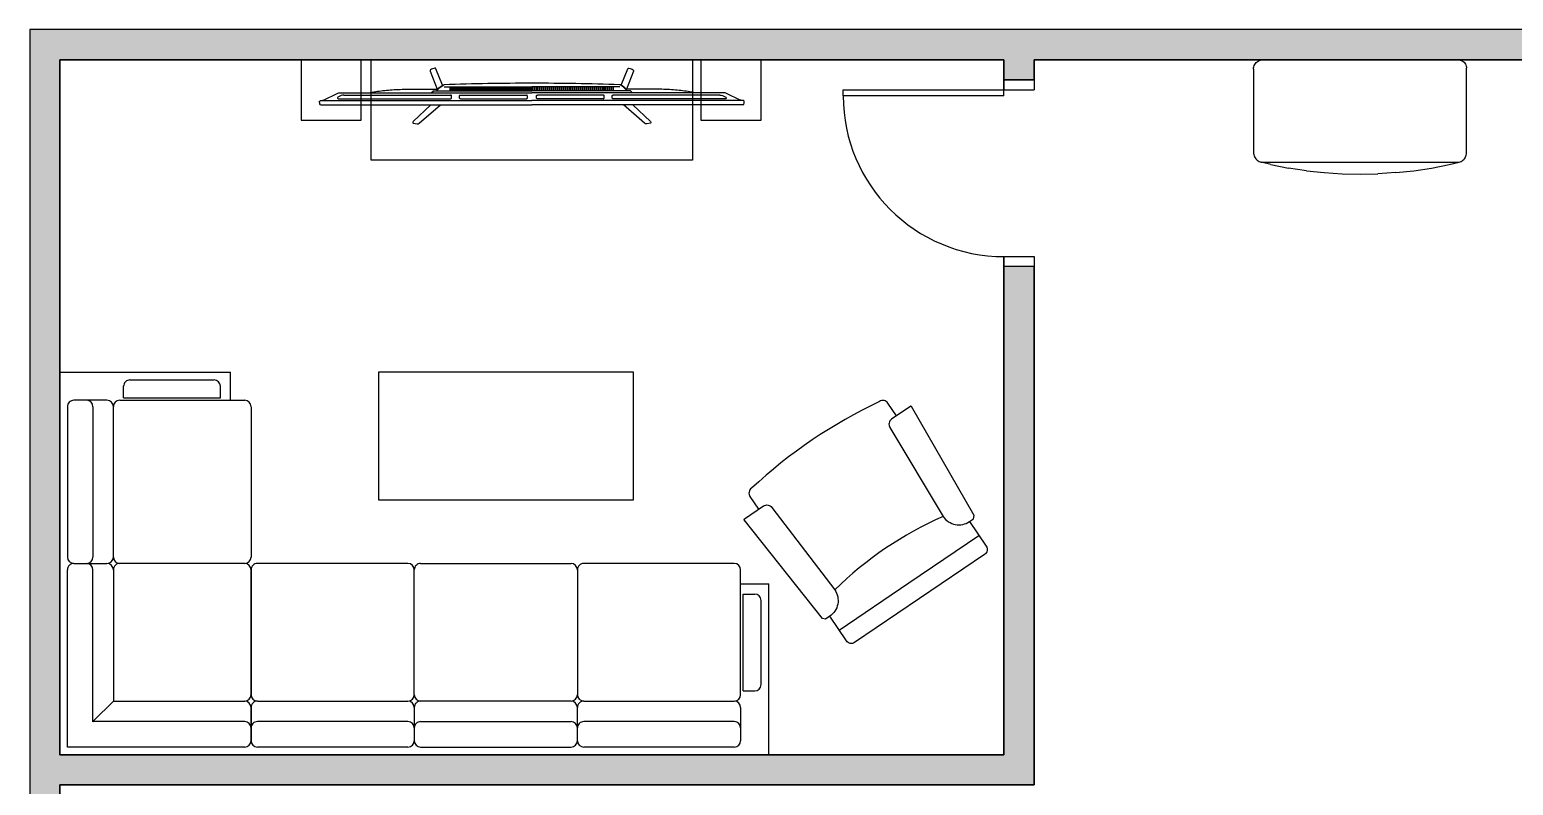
# Model space of a CAD drawing. Header units: centimetres. Extents: x 120 to 1760, y -2 to 1568.
# Drawn here: x 120 to 859, y 1192 to 1568 of the extents above; entities that cross this region are included whole.
import ezdxf

# ---------------------------------------------------------------- set-up
doc = ezdxf.new("R2010")
doc.units = ezdxf.units.CM
doc.header["$MEASUREMENT"] = 0
for name, color, linetype in [('Furniture', 130, 'Continuous'), ('hatches', 166, 'Continuous'), ('WIndows', 161, 'Continuous')]:
    doc.layers.add(name, color=color, linetype=linetype)

# ---------------------------------------------------------------- blocks, each defined once
blk = doc.blocks.new('ММГ12')
for p, q in [((-2780, 0), (-2030, 0)), ((-2780, 0), (-2780, -670)), ((-1390, 0), (-2030, 0)), ((-1390, 0), (-750, 0)), ((-750, 0), (0, 0)), ((0, 0), (0, -750)), ((-2670, -185), (-2670, -55)), ((-2645, -30), (-2055, -30)), ((-2030, -55), (-2030, -185)), ((-2030, -55), (-2030, -185)), ((-1415, -30), (-2005, -30)), ((-1390, -185), (-1390, -55)), ((-1390, -185), (-1390, -55)), ((-1365, -30), (-775, -30)), ((-750, -55), (-750, -185)), ((-750, -185), (-750, -55)), ((-725, -30), (-30, -30)), ((-30, -30), (-30, -725)), ((-2645, -130), (-2055, -130)), ((-1415, -130), (-2005, -130)), ((-1365, -130), (-775, -130)), ((-725, -130), (-135, -130)), ((-210, -210), (-132.5, -132.5)), ((-135, -130), (-135, -130)), ((-130, -135), (-130, -725)), ((-2055, -210), (-2645, -210)), ((-2005, -210), (-1415, -210)), ((-775, -210), (-1365, -210)), ((-210, -210), (-725, -210)), ((-210, -725), (-210, -210)), ((-2750, -275), (-2750, -605)), ((-2680, -250), (-2725, -250)), ((-2680, -250), (-2680, -630)), ((-2670, -235), (-2670, -725)), ((-2030, -725), (-2030, -235)), ((-2030, -725), (-2030, -235)), ((-1390, -235), (-1390, -725)), ((-1390, -235), (-1390, -725)), ((-750, -235), (-750, -725)), ((-750, -725), (-750, -235)), ((-2680, -630), (-2725, -630)), ((-2670, -670), (-2780, -670)), ((-2645, -750), (-2055, -750)), ((-1415, -750), (-2005, -750)), ((-1365, -750), (-775, -750)), ((-725, -750), (-235, -750)), ((-725, -750), (-235, -750)), ((-55, -750), (-185, -750)), ((-55, -750), (-185, -750)), ((0, -1500), (0, -750)), ((-750, -1365), (-750, -775)), ((-210, -775), (-210, -1365)), ((-130, -1365), (-130, -775)), ((-30, -1365), (-30, -775)), ((-1250, -1000), (-2250, -1000)), ((-2250, -1000), (-2250, -1500)), ((-1250, -1500), (-1250, -1000)), ((-235, -1390), (-725, -1390)), ((-670, -1390), (-670, -1500)), ((-185, -1390), (-55, -1390)), ((-630, -1400), (-630, -1445)), ((-250, -1400), (-630, -1400)), ((-250, -1400), (-250, -1445)), ((-2250, -1500), (-1250, -1500)), ((0, -1500), (-670, -1500)), ((-275, -1470), (-605, -1470))]:
    blk.add_line(p, q)
for centre, start, end in [((-2645, -55), 90, 180), ((-2055, -55), 0, 90), ((-2005, -55), 90, 180), ((-1415, -55), 0, 90), ((-1365, -55), 90, 180), ((-775, -55), 0, 90), ((-725, -55), 90, 180), ((-2645, -105), 180, 270), ((-2055, -105), 270, 0), ((-2005, -105), 180, 270), ((-1415, -105), 270, 0), ((-1365, -105), 180, 270), ((-775, -105), 270, 0), ((-725, -105), 180, 270), ((-135, -105), 270, 283.05194), ((-105, -135), 166.94806, 180), ((-2645, -185), 180, 270), ((-2645, -235), 90, 180), ((-2055, -185), 270, 0), ((-2055, -235), 0, 90), ((-2005, -185), 180, 270), ((-2005, -235), 90, 180), ((-1415, -185), 270, 0), ((-1415, -235), 0, 90), ((-1365, -185), 180, 270), ((-1365, -235), 90, 180), ((-775, -185), 270, 0), ((-775, -235), 0, 90), ((-725, -185), 180, 270), ((-725, -235), 90, 180), ((-2725, -275), 90, 180), ((-2725, -605), 180, 270), ((-2645, -725), 180, 270), ((-2055, -725), 270, 0), ((-2005, -725), 180, 270), ((-1415, -725), 270, 0), ((-1365, -725), 180, 270), ((-775, -725), 270, 0), ((-725, -725), 180, 270), ((-725, -775), 90, 180), ((-235, -725), 270, 0), ((-235, -775), 0, 90), ((-185, -725), 180, 270), ((-185, -775), 90, 180), ((-105, -725), 180, 270), ((-105, -775), 90, 180), ((-55, -725), 270, 0), ((-55, -775), 0, 90), ((-725, -1365), 180, 270), ((-235, -1365), 270, 0), ((-185, -1365), 180, 270), ((-105, -1365), 180, 270), ((-55, -1365), 270, 0), ((-605, -1445), 180, 270), ((-275, -1445), 270, 0)]:
    blk.add_arc(centre, 25, start, end)
blk = doc.blocks.new('Tv06_top_cad-block.com')
at = {"color": 0}
for points in [[(-161.1, -3.4), (-173.3, 26.2, 0.359324), (-175.3, 27.3, 0.097501), (-182.8, 24.2, 0.350578), (-183.5, 22.1), (-171.1, -10.4)], [(161.1, -3.4), (173.3, 26.2, -0.359324), (175.3, 27.3, -0.097501), (182.8, 24.2, -0.350578), (183.5, 22.1), (171.1, -10.4)], [(-381.9, -38.8, -0.13121), (-383.2, -32.7, -0.169032), (-383, -32.3), (-381.8, -31.1, -0.205713), (-381.3, -30.9), (-378.5, -30.9, 0.118206), (-376.2, -30.4), (-351.4, -18.4, -0.105648), (-345.8, -17), (0, -17)], [(-339.3, -21.2), (-339.3, -21.2, 0.099639), (-344.3, -22.2), (-349.2, -24.6, 0.215889), (-350.7, -26.3, 0.476075), (-349.4, -28, 0.244765)], [(-295.5, -17), (-282, -15, -0.02037), (-255.8, -12, -0.012056), (-227.2, -10.7), (-169.3, -10.7)], [(-181.8, -17), (-178.5, -14, -0.213415), (-177.3, -13.6), (0, -13.6)], [(-172.1, -13.6, -0.072098), (-159.2, -3, -0.121861), (-158.4, -2.8)], [(-170.1, -10.6, -0.053076), (-160.2, -2.9), (-158.4, -2.8)], [(-147.6, -13.6), (-147.6, -7.5, -0.414214), (-147.4, -7.3), (-146.5, -7.3, -0.414214), (-146.3, -7.5), (-146.3, -13.6)], [(-146.8, -28, 0.414214), (-145, -26.2), (-145, -23, 0.414214), (-146.8, -21.2)], [(-143.9, -13.6), (-143.9, -7.5, -0.414214), (-143.7, -7.3), (-142.7, -7.3, -0.414214), (-142.6, -7.5), (-142.6, -13.6)], [(-140.2, -13.6), (-140.2, -7.5, -0.414214), (-140, -7.3), (-139, -7.3, -0.414214), (-138.8, -7.5), (-138.8, -13.6)], [(-136.4, -13.6), (-136.4, -7.5, -0.414214), (-136.3, -7.3), (-135.3, -7.3, -0.414214), (-135.1, -7.5), (-135.1, -13.6)], [(-132.7, -13.6), (-132.7, -7.5, -0.414214), (-132.5, -7.3), (-131.6, -7.3, -0.414214), (-131.4, -7.5), (-131.4, -13.6)], [(-128.8, -28, -0.414214), (-130.6, -26.2), (-130.6, -23, -0.414214), (-128.8, -21.2)], [(-129, -13.6), (-129, -7.5, -0.414214), (-128.8, -7.3), (-127.9, -7.3, -0.414214), (-127.7, -7.5), (-127.7, -13.6)], [(-125.3, -13.6), (-125.3, -7.5, -0.414214), (-125.1, -7.3), (-124.1, -7.3, -0.414214), (-124, -7.5), (-124, -13.6)], [(-121.6, -13.6), (-121.6, -7.5, -0.414214), (-121.4, -7.3), (-120.4, -7.3, -0.414214), (-120.2, -7.5), (-120.2, -13.6)], [(-117.8, -13.6), (-117.8, -7.5, -0.414214), (-117.7, -7.3), (-116.7, -7.3, -0.414214), (-116.5, -7.5), (-116.5, -13.6)], [(-114.1, -13.6), (-114.1, -7.5, -0.414214), (-113.9, -7.3), (-113, -7.3, -0.414214), (-112.8, -7.5), (-112.8, -13.6)], [(-110.4, -13.6), (-110.4, -7.5, -0.414214), (-110.2, -7.3), (-109.3, -7.3, -0.414214), (-109.1, -7.5), (-109.1, -13.6)], [(-106.7, -13.6), (-106.7, -7.5, -0.414214), (-106.5, -7.3), (-105.5, -7.3, -0.414214), (-105.4, -7.5), (-105.4, -13.6)], [(-103, -13.6), (-103, -7.5, -0.414214), (-102.8, -7.3), (-101.8, -7.3, -0.414214), (-101.6, -7.5), (-101.6, -13.6)], [(-99.2, -13.6), (-99.2, -7.5, -0.414214), (-99.1, -7.3), (-98.1, -7.3, -0.414214), (-97.9, -7.5), (-97.9, -13.6)], [(-95.5, -13.6), (-95.5, -7.5, -0.414214), (-95.3, -7.3), (-94.4, -7.3, -0.414214), (-94.2, -7.5), (-94.2, -13.6)], [(-91.8, -13.6), (-91.8, -7.5, -0.414214), (-91.6, -7.3), (-90.7, -7.3, -0.414214), (-90.5, -7.5), (-90.5, -13.6)], [(-88.1, -13.6), (-88.1, -7.5, -0.414214), (-87.9, -7.3), (-86.9, -7.3, -0.414214), (-86.8, -7.5), (-86.8, -13.6)], [(-84.4, -13.6), (-84.4, -7.5, -0.414214), (-84.2, -7.3), (-83.2, -7.3, -0.414214), (-83, -7.5), (-83, -13.6)], [(-80.6, -13.6), (-80.6, -7.5, -0.414214), (-80.5, -7.3), (-79.5, -7.3, -0.414214), (-79.3, -7.5), (-79.3, -13.6)], [(-76.9, -13.6), (-76.9, -7.5, -0.414214), (-76.7, -7.3), (-75.8, -7.3, -0.414214), (-75.6, -7.5), (-75.6, -13.6)], [(-73.2, -13.6), (-73.2, -7.5, -0.414214), (-73, -7.3), (-72.1, -7.3, -0.414214), (-71.9, -7.5), (-71.9, -13.6)], [(-69.5, -13.6), (-69.5, -7.5, -0.414214), (-69.3, -7.3), (-68.3, -7.3, -0.414214), (-68.2, -7.5), (-68.2, -13.6)], [(-65.8, -13.6), (-65.8, -7.5, -0.414214), (-65.6, -7.3), (-64.6, -7.3, -0.414214), (-64.4, -7.5), (-64.4, -13.6)], [(-62, -13.6), (-62, -7.5, -0.414214), (-61.9, -7.3), (-60.9, -7.3, -0.414214), (-60.7, -7.5), (-60.7, -13.6)], [(-58.3, -13.6), (-58.3, -7.5, -0.414214), (-58.1, -7.3), (-57.2, -7.3, -0.414214), (-57, -7.5), (-57, -13.6)], [(-54.6, -13.6), (-54.6, -7.5, -0.414214), (-54.4, -7.3), (-53.5, -7.3, -0.414214), (-53.3, -7.5), (-53.3, -13.6)], [(-50.9, -13.6), (-50.9, -7.5, -0.414214), (-50.7, -7.3), (-49.7, -7.3, -0.414214), (-49.6, -7.5), (-49.6, -13.6)], [(-47.2, -13.6), (-47.2, -7.5, -0.414214), (-47, -7.3), (-46, -7.3, -0.414214), (-45.8, -7.5), (-45.8, -13.6)], [(-43.4, -13.6), (-43.4, -7.5, -0.414214), (-43.3, -7.3), (-42.3, -7.3, -0.414214), (-42.1, -7.5), (-42.1, -13.6)], [(-39.7, -13.6), (-39.7, -7.5, -0.414214), (-39.5, -7.3), (-38.6, -7.3, -0.414214), (-38.4, -7.5), (-38.4, -13.6)], [(-36, -13.6), (-36, -7.5, -0.414214), (-35.8, -7.3), (-34.9, -7.3, -0.414214), (-34.7, -7.5), (-34.7, -13.6)], [(-32.3, -13.6), (-32.3, -7.5, -0.414214), (-32.1, -7.3), (-31.1, -7.3, -0.414214), (-31, -7.5), (-31, -13.6)], [(-28.6, -13.6), (-28.6, -7.5, -0.414214), (-28.4, -7.3), (-27.4, -7.3, -0.414214), (-27.2, -7.5), (-27.2, -13.6)], [(-24.8, -13.6), (-24.8, -7.5, -0.414214), (-24.7, -7.3), (-23.7, -7.3, -0.414214), (-23.5, -7.5), (-23.5, -13.6)], [(-21.1, -13.6), (-21.1, -7.5, -0.414214), (-20.9, -7.3), (-20, -7.3, -0.414214), (-19.8, -7.5), (-19.8, -13.6)], [(-17.4, -13.6), (-17.4, -7.5, -0.414214), (-17.2, -7.3), (-16.3, -7.3, -0.414214), (-16.1, -7.5), (-16.1, -13.6)], [(-13.7, -13.6), (-13.7, -7.5, -0.414214), (-13.5, -7.3), (-12.5, -7.3, -0.414214), (-12.4, -7.5), (-12.4, -13.6)], [(-10, -13.6), (-10, -7.5, -0.414214), (-9.8, -7.3), (-8.8, -7.3, -0.414214), (-8.6, -7.5), (-8.6, -13.6)], [(-10, -28, 0.414214), (-8.2, -26.2), (-8.2, -23, 0.414214), (-10, -21.2)], [(-6.2, -13.6), (-6.2, -7.5, -0.414214), (-6.1, -7.3), (-5.1, -7.3, -0.414214), (-4.9, -7.5), (-4.9, -13.6)], [(-2.5, -13.6), (-2.5, -7.5, -0.414214), (-2.3, -7.3), (-1.4, -7.3, -0.414214), (-1.2, -7.5), (-1.2, -13.6)], [(181.8, -17), (178.5, -14, 0.213415), (177.3, -13.6), (0, -13.6)], [(381.9, -38.8, 0.13121), (383.2, -32.7, 0.169032), (383, -32.3), (381.8, -31.1, 0.205713), (381.3, -30.9), (378.5, -30.9, -0.118206), (376.2, -30.4), (351.4, -18.4, 0.105648), (345.8, -17), (0, -17)], [(2.5, -13.6), (2.5, -7.5, 0.414214), (2.3, -7.3), (1.4, -7.3, 0.414214), (1.2, -7.5), (1.2, -13.6)], [(6.2, -13.6), (6.2, -7.5, 0.414214), (6.1, -7.3), (5.1, -7.3, 0.414214), (4.9, -7.5), (4.9, -13.6)], [(10, -28, -0.414214), (8.2, -26.2), (8.2, -23, -0.414214), (10, -21.2)], [(10, -13.6), (10, -7.5, 0.414214), (9.8, -7.3), (8.8, -7.3, 0.414214), (8.6, -7.5), (8.6, -13.6)], [(13.7, -13.6), (13.7, -7.5, 0.414214), (13.5, -7.3), (12.5, -7.3, 0.414214), (12.4, -7.5), (12.4, -13.6)], [(17.4, -13.6), (17.4, -7.5, 0.414214), (17.2, -7.3), (16.3, -7.3, 0.414214), (16.1, -7.5), (16.1, -13.6)], [(21.1, -13.6), (21.1, -7.5, 0.414214), (20.9, -7.3), (20, -7.3, 0.414214), (19.8, -7.5), (19.8, -13.6)], [(24.8, -13.6), (24.8, -7.5, 0.414214), (24.7, -7.3), (23.7, -7.3, 0.414214), (23.5, -7.5), (23.5, -13.6)], [(28.6, -13.6), (28.6, -7.5, 0.414214), (28.4, -7.3), (27.4, -7.3, 0.414214), (27.2, -7.5), (27.2, -13.6)], [(32.3, -13.6), (32.3, -7.5, 0.414214), (32.1, -7.3), (31.1, -7.3, 0.414214), (31, -7.5), (31, -13.6)], [(36, -13.6), (36, -7.5, 0.414214), (35.8, -7.3), (34.9, -7.3, 0.414214), (34.7, -7.5), (34.7, -13.6)], [(39.7, -13.6), (39.7, -7.5, 0.414214), (39.5, -7.3), (38.6, -7.3, 0.414214), (38.4, -7.5), (38.4, -13.6)], [(43.4, -13.6), (43.4, -7.5, 0.414214), (43.3, -7.3), (42.3, -7.3, 0.414214), (42.1, -7.5), (42.1, -13.6)], [(47.2, -13.6), (47.2, -7.5, 0.414214), (47, -7.3), (46, -7.3, 0.414214), (45.8, -7.5), (45.8, -13.6)], [(50.9, -13.6), (50.9, -7.5, 0.414214), (50.7, -7.3), (49.7, -7.3, 0.414214), (49.6, -7.5), (49.6, -13.6)], [(54.6, -13.6), (54.6, -7.5, 0.414214), (54.4, -7.3), (53.5, -7.3, 0.414214), (53.3, -7.5), (53.3, -13.6)], [(58.3, -13.6), (58.3, -7.5, 0.414214), (58.1, -7.3), (57.2, -7.3, 0.414214), (57, -7.5), (57, -13.6)], [(62, -13.6), (62, -7.5, 0.414214), (61.9, -7.3), (60.9, -7.3, 0.414214), (60.7, -7.5), (60.7, -13.6)], [(65.8, -13.6), (65.8, -7.5, 0.414214), (65.6, -7.3), (64.6, -7.3, 0.414214), (64.4, -7.5), (64.4, -13.6)], [(69.5, -13.6), (69.5, -7.5, 0.414214), (69.3, -7.3), (68.3, -7.3, 0.414214), (68.2, -7.5), (68.2, -13.6)], [(73.2, -13.6), (73.2, -7.5, 0.414214), (73, -7.3), (72.1, -7.3, 0.414214), (71.9, -7.5), (71.9, -13.6)], [(76.9, -13.6), (76.9, -7.5, 0.414214), (76.7, -7.3), (75.8, -7.3, 0.414214), (75.6, -7.5), (75.6, -13.6)], [(80.6, -13.6), (80.6, -7.5, 0.414214), (80.5, -7.3), (79.5, -7.3, 0.414214), (79.3, -7.5), (79.3, -13.6)], [(84.4, -13.6), (84.4, -7.5, 0.414214), (84.2, -7.3), (83.2, -7.3, 0.414214), (83, -7.5), (83, -13.6)], [(88.1, -13.6), (88.1, -7.5, 0.414214), (87.9, -7.3), (86.9, -7.3, 0.414214), (86.8, -7.5), (86.8, -13.6)], [(91.8, -13.6), (91.8, -7.5, 0.414214), (91.6, -7.3), (90.7, -7.3, 0.414214), (90.5, -7.5), (90.5, -13.6)], [(95.5, -13.6), (95.5, -7.5, 0.414214), (95.3, -7.3), (94.4, -7.3, 0.414214), (94.2, -7.5), (94.2, -13.6)], [(99.2, -13.6), (99.2, -7.5, 0.414214), (99.1, -7.3), (98.1, -7.3, 0.414214), (97.9, -7.5), (97.9, -13.6)], [(103, -13.6), (103, -7.5, 0.414214), (102.8, -7.3), (101.8, -7.3, 0.414214), (101.6, -7.5), (101.6, -13.6)], [(106.7, -13.6), (106.7, -7.5, 0.414214), (106.5, -7.3), (105.5, -7.3, 0.414214), (105.4, -7.5), (105.4, -13.6)], [(110.4, -13.6), (110.4, -7.5, 0.414214), (110.2, -7.3), (109.3, -7.3, 0.414214), (109.1, -7.5), (109.1, -13.6)], [(114.1, -13.6), (114.1, -7.5, 0.414214), (113.9, -7.3), (113, -7.3, 0.414214), (112.8, -7.5), (112.8, -13.6)], [(117.8, -13.6), (117.8, -7.5, 0.414214), (117.7, -7.3), (116.7, -7.3, 0.414214), (116.5, -7.5), (116.5, -13.6)], [(121.6, -13.6), (121.6, -7.5, 0.414214), (121.4, -7.3), (120.4, -7.3, 0.414214), (120.2, -7.5), (120.2, -13.6)], [(125.3, -13.6), (125.3, -7.5, 0.414214), (125.1, -7.3), (124.1, -7.3, 0.414214), (124, -7.5), (124, -13.6)], [(129, -13.6), (129, -7.5, 0.414214), (128.8, -7.3), (127.9, -7.3, 0.414214), (127.7, -7.5), (127.7, -13.6)], [(128.8, -28, 0.414214), (130.6, -26.2), (130.6, -23, 0.414214), (128.8, -21.2)], [(132.7, -13.6), (132.7, -7.5, 0.414214), (132.5, -7.3), (131.6, -7.3, 0.414214), (131.4, -7.5), (131.4, -13.6)], [(136.4, -13.6), (136.4, -7.5, 0.414214), (136.3, -7.3), (135.3, -7.3, 0.414214), (135.1, -7.5), (135.1, -13.6)], [(140.2, -13.6), (140.2, -7.5, 0.414214), (140, -7.3), (139, -7.3, 0.414214), (138.8, -7.5), (138.8, -13.6)], [(143.9, -13.6), (143.9, -7.5, 0.414214), (143.7, -7.3), (142.7, -7.3, 0.414214), (142.6, -7.5), (142.6, -13.6)], [(146.8, -28, -0.414214), (145, -26.2), (145, -23, -0.414214), (146.8, -21.2)], [(147.6, -13.6), (147.6, -7.5, 0.414214), (147.4, -7.3), (146.5, -7.3, 0.414214), (146.3, -7.5), (146.3, -13.6)], [(172.1, -13.6, 0.072098), (159.2, -3, 0.121861), (158.4, -2.8)], [(170.1, -10.6, 0.053076), (160.2, -2.9), (158.4, -2.8)], [(295.5, -17), (282, -15, 0.02037), (255.8, -12, 0.012056), (227.2, -10.7), (169.3, -10.7)], [(339.3, -21.2), (339.3, -21.2, -0.099639), (344.3, -22.2), (349.2, -24.6, -0.215889), (350.7, -26.3, -0.476075), (349.4, -28, -0.244765)], [(-182.5, -38.8), (-214.4, -69.1, 0.250582), (-215, -71, 0.266718), (-214.3, -71.9, 0.084688)], [(-214.3, -71.9), (-207.3, -73.1, 0.211205), (-203.3, -72.1), (-165.2, -38.8)], [(214.3, -71.9), (207.3, -73.1, -0.211205), (203.3, -72.1), (165.2, -38.8)], [(182.5, -38.8), (214.4, -69.1, -0.250582), (215, -71, -0.266718), (214.3, -71.9, -0.084688)]]:
    blk.add_lwpolyline(points, format="xyb", dxfattribs=at)
for points in [[(-339.3, -21.2), (-146.8, -21.2)], [(-158.6, -6.5), (0, -6.5)], [(-128.8, -21.2), (-10, -21.2)], [(158.6, -6.5), (0, -6.5)], [(128.8, -21.2), (10, -21.2)], [(339.3, -21.2), (146.8, -21.2)], [(-381.9, -38.8), (0, -38.8)], [(-378.5, -30.9), (0, -30.9)], [(-349.4, -28), (-146.8, -28)], [(-128.8, -28), (-10, -28)], [(378.5, -30.9), (0, -30.9)], [(381.9, -38.8), (0, -38.8)], [(128.8, -28), (10, -28)], [(349.4, -28), (146.8, -28)]]:
    blk.add_lwpolyline(points, dxfattribs=at)
for centre, radius, start, end in [((0, -4564), 4564, 90, 91.9893), ((0, -4564), 4564, 88.0107, 90), ((-170.5, -10.1), 0.6, 200.9784, 314.0295), ((170.5, -10.1), 0.6, 225.9705, 339.0216)]:
    blk.add_arc(centre, radius, start, end, dxfattribs=at)
blk = doc.blocks.new('ac standing pl')
at = {"layer": 'Furniture'}
for p, q in [((200.6, 300.8), (203.7, 301.4)), ((203.7, 301.4), (206.8, 301.6)), ((701.5, 301.6), (206.8, 301.6)), ((701.5, 301.6), (704.3, 301.4)), ((704.3, 301.4), (707, 300.9)), ((182.9, 277.6), (183.1, 280.8)), ((182.9, 277.6), (182.9, 66.7)), ((183.1, 280.8), (183.7, 283.8)), ((183.7, 283.8), (184.7, 286.8)), ((184.7, 286.8), (186.1, 289.6)), ((186.1, 289.6), (187.8, 292.2)), ((187.8, 292.2), (189.9, 294.6)), ((189.9, 294.6), (192.3, 296.6)), ((192.3, 296.6), (194.9, 298.4)), ((194.9, 298.4), (197.7, 299.8)), ((197.7, 299.8), (200.6, 300.8)), ((707, 300.9), (709.7, 300)), ((709.7, 300), (712.2, 298.7)), ((712.2, 298.7), (714.5, 297.2)), ((714.5, 297.2), (716.6, 295.3)), ((716.6, 295.3), (718.5, 293.2)), ((718.5, 293.2), (720, 290.9)), ((720, 290.9), (721.3, 288.4)), ((721.3, 288.4), (722.2, 285.7)), ((722.2, 285.7), (722.7, 282.9)), ((722.7, 282.9), (722.9, 280.1)), ((722.9, 65.4), (722.9, 280.1)), ((182.9, 66.7), (183.1, 63.8)), ((183.1, 63.8), (183.5, 61)), ((183.5, 61), (184.3, 58.3)), ((184.3, 58.3), (185.4, 55.6)), ((185.4, 55.6), (186.8, 53.1)), ((186.8, 53.1), (188.4, 50.8)), ((188.4, 50.8), (190.3, 48.6)), ((190.3, 48.6), (192.4, 46.7)), ((192.4, 46.7), (194.7, 45.1)), ((194.7, 45.1), (197.2, 43.6)), ((197.2, 43.6), (199.8, 42.5)), ((199.8, 42.5), (202.6, 41.7)), ((202.6, 41.7), (704.4, 42)), ((227.1, 35.8), (202.6, 41.7)), ((678.7, 35.8), (704.4, 42)), ((704.4, 42), (707, 42.8)), ((707, 42.8), (709.5, 43.8)), ((709.5, 43.8), (711.8, 45.1)), ((711.8, 45.1), (714, 46.7)), ((714, 46.7), (715.9, 48.5)), ((715.9, 48.5), (717.7, 50.5)), ((717.7, 50.5), (719.3, 52.7)), ((719.3, 52.7), (720.5, 55.1)), ((720.5, 55.1), (721.6, 57.5)), ((721.6, 57.5), (722.3, 60.1)), ((722.3, 60.1), (722.7, 62.7)), ((722.7, 62.7), (722.9, 65.4)), ((227.1, 35.8), (271.8, 27.1)), ((316.8, 20.3), (271.8, 27.1)), ((316.8, 20.3), (362, 15.5)), ((362, 15.5), (407.4, 12.6)), ((407.4, 12.6), (452.9, 11.6)), ((452.9, 11.6), (498.4, 12.6)), ((543.8, 15.5), (498.4, 12.6)), ((543.8, 15.5), (589, 20.3)), ((589, 20.3), (634, 27.1)), ((634, 27.1), (678.7, 35.8))]:
    blk.add_line(p, q, dxfattribs=at)

msp = doc.modelspace()

# ---------------------------------------------------------------- hatches: boundary and pattern name
at = {"layer": 'hatches'}
h = msp.add_hatch(dxfattribs=at)
h.set_pattern_fill('ANSI31', color=256)
h.paths.add_polyline_path([(960.38, 1450.17), (945.38, 1450.17), (945.38, 1207.17), (945.38, 1192.17), (960.38, 1192.17), (1430.38, 1192.17), (1430.38, 1042.17), (1090.38, 1042.17), (1090.38, 1027.17), (1430.38, 1027.17), (1430.38, 992.17), (1430.38, 977.17), (1445.38, 977.17), (1745.38, 977.17), (1745.38, 737.17), (1445.38, 737.17), (1445.38, 884.17), (1430.38, 884.17), (1430.38, 722.47), (1430.38, 720.35), (1445.38, 720.35), (1445.38, 722.17), (1745.38, 722.17), (1745.38, 93.17), (1691.36, 93.17), (1331.38, 93.17), (1331.38, 78.17), (1760.38, 78.17), (1760.38, 992.17), (1445.38, 992.17), (1445.38, 1553.17), (1445.38, 1568.17), (120.38, 1568.17), (120.38, 78.17), (135.38, 78.17), (135.38, 93.17), (135.38, 1192.17), (605.38, 1192.17), (620.38, 1192.17), (620.38, 1207.17), (620.38, 1450.17), (605.38, 1450.17), (605.38, 1207.17), (135.38, 1207.17), (135.38, 1302.37), (135.38, 1397.58), (135.38, 1553.17), (605.38, 1553.17), (605.38, 1543.17), (620.38, 1543.17), (620.38, 1553.17), (945.38, 1553.17), (945.38, 1543.17), (960.38, 1543.17), (960.38, 1544.99), (960.38, 1553.17), (1430.38, 1553.17), (1430.38, 1207.17), (1335.17, 1207.17), (1253.93, 1207.17), (1172.69, 1207.17), (1077.48, 1207.17), (960.38, 1207.17)], flags=17)
h.paths.add_polyline_path([(960.38, 1450.17), (945.38, 1450.17), (945.38, 1207.17), (945.38, 1192.17), (960.38, 1192.17), (1430.38, 1192.17), (1430.38, 1042.17), (1090.38, 1042.17), (1090.38, 1027.17), (1430.38, 1027.17), (1430.38, 992.17), (1430.38, 977.17), (1445.38, 977.17), (1745.38, 977.17), (1745.38, 737.17), (1445.38, 737.17), (1445.38, 884.17), (1430.38, 884.17), (1430.38, 720.35), (1445.38, 720.35), (1445.38, 722.17), (1745.38, 722.17), (1745.38, 93.17), (1691.36, 93.17), (1331.38, 93.17), (1331.38, 78.17), (1760.38, 78.17), (1760.38, 992.17), (1445.38, 992.17), (1445.38, 1553.17), (1445.38, 1568.17), (120.38, 1568.17), (120.38, 78.17), (135.38, 78.17), (135.38, 93.17), (135.38, 1192.17), (605.38, 1192.17), (620.38, 1192.17), (620.38, 1207.17), (620.38, 1450.17), (605.38, 1450.17), (605.38, 1207.17), (135.38, 1207.17), (135.38, 1302.37), (135.38, 1397.58), (135.38, 1553.17), (605.38, 1553.17), (605.38, 1543.17), (620.38, 1543.17), (620.38, 1553.17), (945.38, 1553.17), (945.38, 1543.17), (960.38, 1543.17), (960.38, 1544.99), (960.38, 1553.17), (1430.38, 1553.17), (1430.38, 1207.17), (1335.17, 1207.17), (1253.93, 1207.17), (1172.69, 1207.17), (1077.48, 1207.17), (960.38, 1207.17)], flags=17)
h = msp.add_hatch(dxfattribs=at)
h.set_pattern_fill('ANSI31', color=256)
h.paths.add_polyline_path([(1445.38, 1553.17), (1445.38, 1568.17), (120.38, 1568.17), (120.38, 78.17), (135.38, 78.17), (135.38, 93.17), (135.38, 1192.17), (605.38, 1192.17), (620.38, 1192.17), (620.38, 1207.17), (620.38, 1450.17), (605.38, 1450.17), (605.38, 1207.17), (135.38, 1207.17), (135.38, 1302.37), (135.38, 1397.58), (135.38, 1553.17), (605.38, 1553.17), (605.38, 1543.17), (620.38, 1543.17), (620.38, 1553.17), (945.38, 1553.17), (945.38, 1543.17), (960.38, 1543.17), (960.38, 1544.99), (960.38, 1553.17), (1430.38, 1553.17), (1430.38, 1207.17), (1335.17, 1207.17), (1253.93, 1207.17), (1172.69, 1207.17), (1077.48, 1207.17), (960.38, 1207.17), (960.38, 1450.17), (945.38, 1450.17), (945.38, 1207.17), (945.38, 1192.17), (960.38, 1192.17), (1430.38, 1192.17), (1430.38, 1042.17), (1090.38, 1042.17), (1090.38, 1027.17), (1430.38, 1027.17), (1430.38, 992.17), (1430.38, 977.17), (1445.38, 977.17), (1745.38, 977.17), (1745.38, 737.17), (1445.38, 737.17), (1445.38, 884.17), (1430.38, 884.17), (1430.38, 722.47), (1430.38, 720.35), (1445.38, 720.35), (1445.38, 722.17), (1745.38, 722.17), (1745.38, 93.17), (1691.36, 93.17), (1331.38, 93.17), (1331.38, 78.17), (1760.38, 78.17), (1760.38, 992.17), (1445.38, 992.17)])

# ---------------------------------------------------------------- linework, layer by layer
for points in [[(1331.38, 78.17), (1760.38, 78.17), (1760.38, 992.17), (1445.38, 992.17), (1445.38, 1553.17), (1445.38, 1568.17), (120.38, 1568.17), (120.38, 78.17), (135.38, 78.17)], [(605.38, 1553.17), (135.38, 1553.17), (135.38, 1207.17), (605.38, 1207.17), (605.38, 1455.17)], [(605.38, 1538.17), (605.38, 1553.17), (135.38, 1553.17)], [(945.38, 1553.17), (620.38, 1553.17)], [(945.38, 1538.17), (945.38, 1553.17), (620.38, 1553.17), (620.38, 1538.17)], [(620.38, 1455.17), (620.38, 1207.17), (620.38, 1192.17), (605.38, 1192.17), (135.38, 1192.17), (135.38, 93.17)]]:
    msp.add_lwpolyline(points)
at = {"layer": 'Furniture'}
msp.add_lwpolyline([(1445.38, 1568.17), (120.38, 1568.17), (120.38, 78.17), (135.38, 78.17), (135.38, 93.17), (135.38, 1192.17), (605.38, 1192.17), (620.38, 1192.17), (620.38, 1207.17), (620.38, 1450.17), (605.38, 1450.17), (605.38, 1207.17), (135.38, 1207.17), (135.38, 1302.37), (135.38, 1397.58), (135.38, 1553.17), (605.38, 1553.17), (605.38, 1543.17), (620.38, 1543.17), (620.38, 1553.17), (945.38, 1553.17)], dxfattribs=at)
for points in [[(255.48, 1523.17), (285.48, 1523.17), (285.48, 1553.17), (255.48, 1553.17)], [(290.38, 1553.17), (450.38, 1553.17), (450.38, 1503.17), (290.38, 1503.17)], [(454.55, 1523.17), (484.55, 1523.17), (484.55, 1553.17), (454.55, 1553.17)]]:
    msp.add_lwpolyline(points, close=True, dxfattribs=at)
at = {"layer": 'Furniture', "ltscale": 0.03}
for points in [[(551.89, 1375.86), (547.58, 1382.23, 0.414214), (543.46, 1383.02, 0.076923), (479.74, 1339.84, 0.414214), (478.95, 1335.73), (483.27, 1329.36)], [(588.26, 1323.25), (596.56, 1310.99, -0.414214), (595.77, 1306.88), (563.42, 1284.96), (531.06, 1263.04, -0.414214), (526.95, 1263.83), (518.65, 1276.08)]]:
    msp.add_lwpolyline(points, format="xyb", dxfattribs=at)
for points in [[(590.61, 1326.26), (559.4, 1380.57), (558.98, 1380.66), (549.44, 1374.2, 0.414214), (548.65, 1370.09), (575.1, 1325.78, 0.414214), (588.26, 1323.25), (590.3, 1324.63)], [(514.98, 1275.01), (476.11, 1324.13), (476.18, 1324.55), (485.72, 1331.02, -0.414214), (489.83, 1330.23), (521.18, 1289.24, -0.414214), (518.65, 1276.08), (516.61, 1274.7)]]:
    msp.add_lwpolyline(points, format="xyb", close=True, dxfattribs=at)
msp.add_lwpolyline([(523.3, 1269.22), (558.1, 1292.8), (592.91, 1316.39)], dxfattribs=at)
msp.add_arc((647.78, 1160.45), 180.6, 113.73217, 134.50989, dxfattribs=at)
at = {"layer": 'WIndows'}
for p, q in [((525.38, 1535.17), (525.38, 1538.17)), ((525.38, 1538.17), (605.38, 1538.17)), ((620.38, 1543.17), (605.38, 1543.17)), ((605.38, 1543.17), (605.38, 1538.17)), ((605.38, 1538.17), (620.38, 1538.17)), ((605.38, 1535.17), (605.38, 1538.17)), ((620.38, 1543.17), (620.38, 1538.17)), ((605.38, 1535.17), (525.38, 1535.17)), ((605.38, 1455.17), (620.38, 1455.17)), ((605.38, 1455.17), (605.38, 1450.17)), ((620.38, 1455.17), (620.38, 1450.17)), ((620.38, 1450.17), (605.38, 1450.17))]:
    msp.add_line(p, q, dxfattribs=at)
msp.add_arc((605.38, 1535.17), 80, 180, 270, dxfattribs=at)

# ---------------------------------------------------------------- block references
at = {"layer": 'Furniture'}
for name, p, xscale, yscale, zscale in [('ac standing pl', (693.72, 1493.96), 0.1963191856788543, 0.1963191856788543, 0.1963191856788543), ('Tv06_top_cad-block.com', (370.38, 1541.48), 0.2757446564501799, 0.2757446564501799, 0.2757446564501799)]:
    msp.add_blockref(name, p, dxfattribs=dict(at, xscale=xscale, yscale=yscale, zscale=zscale))
at = {"layer": 'Furniture', "color": 18, "true_color": 0x000000, "xscale": 0.1269402754135222, "yscale": 0.1269402754135222, "zscale": 0.1269402754135222, "rotation": 180}
msp.add_blockref('ММГ12', (135.38, 1207.17), dxfattribs=at)

doc.saveas('drawing.dxf')
